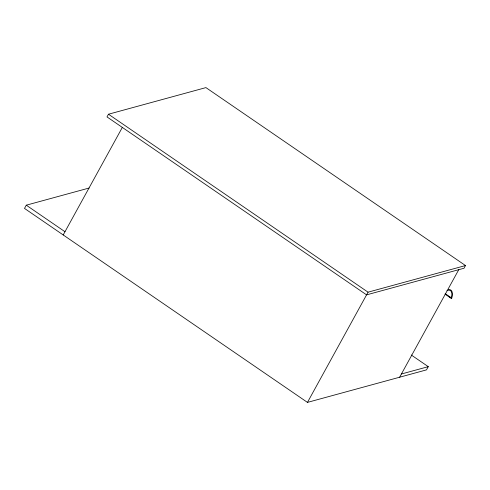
<?xml version="1.0" encoding="UTF-8"?>
<svg xmlns="http://www.w3.org/2000/svg" width="490" height="490" viewBox="0 0 490 490"><rect width="100%" height="100%" fill="white"/><g stroke="black" fill="none" stroke-linecap="round" stroke-linejoin="round"><path stroke-width="0.73" d="M445.073 294.171L451.351 298.477L451.676 296.946A29.743 8.6 -55.6 0 0 446.984 290.49M89.119 188.025L26.276 205.188L24.5 208.415L307.457 402.394L426.502 369.877L428.278 366.655L411.251 354.987M108.474 114.225L106.998 116.908L366.575 294.864L464.024 268.244L465.5 265.555L205.923 87.606L108.474 114.225L368.051 292.175L465.5 265.555M63.21 234.955L122.329 127.418M307.457 402.394L368.051 292.175M399.638 377.214L458.756 269.684M451.351 298.477L451.713 298.379A30.447 8.808 -55.6 0 0 448.522 289.627M401.414 373.993L428.278 366.655M445.183 293.639L451.468 297.945M448.571 296.223L451.082 297.951M26.276 205.188L64.986 231.727"/></g></svg>
